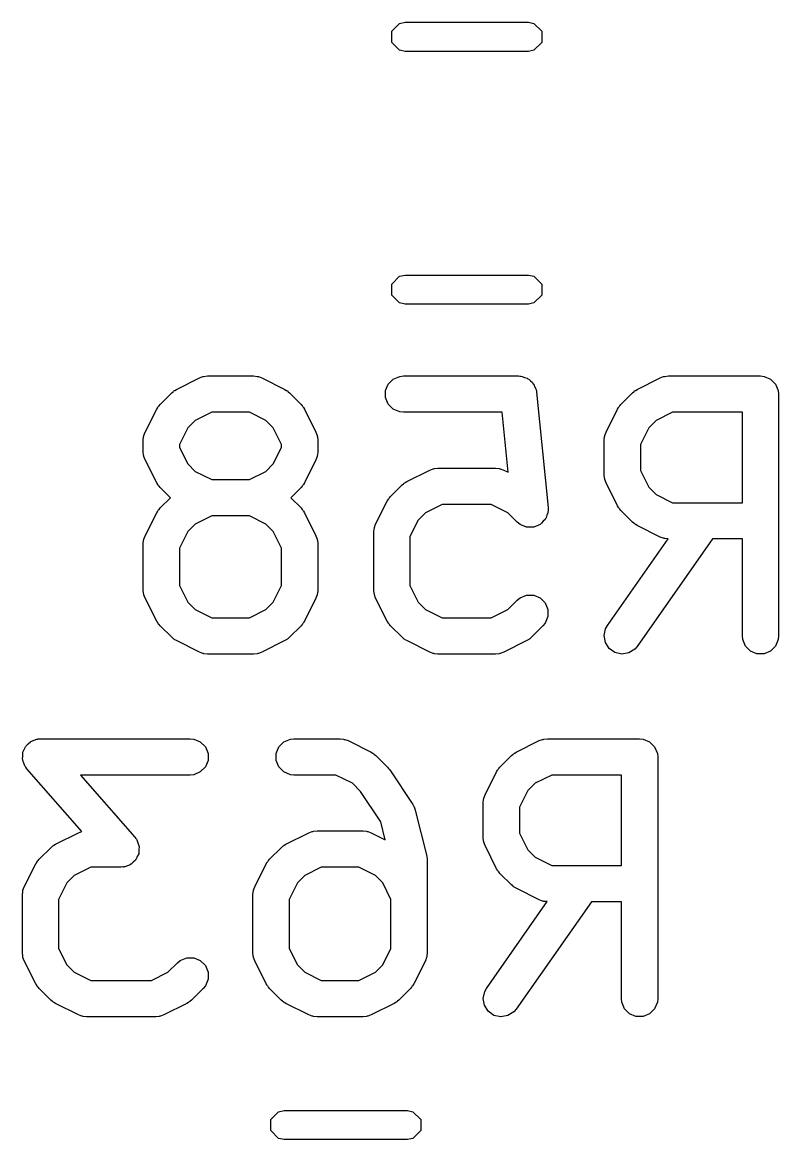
# Model space of a CAD drawing. Header units: inches. Extents: x 1.47 to 5.17, y -6.85 to -1.2.
# Drawn here: x 4.0222 to 4.1452, y -5.8479 to -5.666 of the extents above; entities that cross this region are included whole.
import ezdxf

# ---------------------------------------------------------------- set-up
doc = ezdxf.new("R2010")
doc.units = ezdxf.units.IN
doc.header["$MEASUREMENT"] = 0
doc.layers.add('B.Silkscreen', color=31, linetype='CONTINUOUS', true_color=0xe8b2a7)

msp = doc.modelspace()

# ---------------------------------------------------------------- linework, layer by layer
at = {"layer": 'B.Silkscreen', "linetype": 'CONTINUOUS'}
for p, q in [((4.08228, -5.6675), (4.08356, -5.66622)), ((4.08228, -5.66931), (4.08228, -5.6675)), ((4.08356, -5.66622), (4.08446, -5.66604)), ((4.08446, -5.66604), (4.10452, -5.66604)), ((4.10452, -5.66604), (4.10542, -5.66622)), ((4.10542, -5.66622), (4.1067, -5.6675)), ((4.1067, -5.6675), (4.1067, -5.66931)), ((4.08356, -5.67059), (4.08228, -5.66931)), ((4.1067, -5.66931), (4.10542, -5.67059)), ((4.08446, -5.67077), (4.08356, -5.67059)), ((4.10452, -5.67077), (4.08446, -5.67077)), ((4.10542, -5.67059), (4.10452, -5.67077)), ((4.08228, -5.70864), (4.08356, -5.70736)), ((4.08356, -5.70736), (4.08446, -5.70719)), ((4.08446, -5.70719), (4.10452, -5.70719)), ((4.10452, -5.70719), (4.10542, -5.70736)), ((4.10542, -5.70736), (4.1067, -5.70864)), ((4.08228, -5.71045), (4.08228, -5.70864)), ((4.1067, -5.70864), (4.1067, -5.71045)), ((4.08356, -5.71173), (4.08228, -5.71045)), ((4.1067, -5.71045), (4.10542, -5.71173)), ((4.08446, -5.71191), (4.08356, -5.71173)), ((4.10452, -5.71191), (4.08446, -5.71191)), ((4.10542, -5.71173), (4.10452, -5.71191)), ((4.04724, -5.7258), (4.05099, -5.72393)), ((4.05099, -5.72393), (4.05153, -5.72372)), ((4.05153, -5.72372), (4.05163, -5.72371)), ((4.05163, -5.72371), (4.05173, -5.72367)), ((4.05173, -5.72367), (4.05231, -5.72361)), ((4.05231, -5.72361), (4.0598, -5.72361)), ((4.0598, -5.72361), (4.06038, -5.72367)), ((4.06038, -5.72367), (4.06048, -5.72371)), ((4.06048, -5.72371), (4.06058, -5.72372)), ((4.06058, -5.72372), (4.06113, -5.72393)), ((4.06113, -5.72393), (4.06488, -5.7258)), ((4.08254, -5.72411), (4.0836, -5.72367)), ((4.0836, -5.72367), (4.08418, -5.72361)), ((4.08418, -5.72361), (4.10292, -5.72361)), ((4.10292, -5.72361), (4.10314, -5.72364)), ((4.10314, -5.72364), (4.10321, -5.72363)), ((4.10321, -5.72363), (4.10328, -5.72365)), ((4.10328, -5.72365), (4.1035, -5.72367)), ((4.1035, -5.72367), (4.1039, -5.72384)), ((4.1039, -5.72384), (4.10431, -5.72396)), ((4.10431, -5.72396), (4.10443, -5.72406)), ((4.10443, -5.72406), (4.10457, -5.72411)), ((4.12223, -5.7258), (4.12598, -5.72393)), ((4.12598, -5.72393), (4.12652, -5.72372)), ((4.12652, -5.72372), (4.12662, -5.72371)), ((4.12662, -5.72371), (4.12672, -5.72367)), ((4.12672, -5.72367), (4.1273, -5.72361)), ((4.1273, -5.72361), (4.14229, -5.72361)), ((4.14229, -5.72361), (4.14287, -5.72367)), ((4.14287, -5.72367), (4.14394, -5.72411)), ((4.04699, -5.72596), (4.04724, -5.7258)), ((4.06488, -5.7258), (4.06512, -5.72596)), ((4.08128, -5.72599), (4.08172, -5.72493)), ((4.08172, -5.72493), (4.08254, -5.72411)), ((4.10457, -5.72411), (4.10487, -5.72442)), ((4.10487, -5.72442), (4.1052, -5.72469)), ((4.1052, -5.72469), (4.10527, -5.72482)), ((4.10527, -5.72482), (4.10538, -5.72493)), ((4.10538, -5.72493), (4.10554, -5.72533)), ((4.10554, -5.72533), (4.10575, -5.72571)), ((4.10575, -5.72571), (4.10579, -5.72592)), ((4.12198, -5.72596), (4.12223, -5.7258)), ((4.14394, -5.72411), (4.14475, -5.72493)), ((4.14475, -5.72493), (4.14519, -5.72599)), ((4.04459, -5.72823), (4.04647, -5.72635)), ((4.04647, -5.72635), (4.04669, -5.72617)), ((4.04669, -5.72617), (4.04675, -5.72611)), ((4.04675, -5.72611), (4.04683, -5.72605)), ((4.04683, -5.72605), (4.04692, -5.72599)), ((4.04692, -5.72599), (4.04699, -5.72596)), ((4.06512, -5.72596), (4.0652, -5.72599)), ((4.0652, -5.72599), (4.06528, -5.72605)), ((4.06528, -5.72605), (4.06536, -5.72611)), ((4.06536, -5.72611), (4.06542, -5.72617)), ((4.06542, -5.72617), (4.06564, -5.72635)), ((4.06564, -5.72635), (4.06752, -5.72823)), ((4.08128, -5.72714), (4.08128, -5.72599)), ((4.08172, -5.72821), (4.08128, -5.72714)), ((4.10579, -5.72592), (4.10582, -5.72599)), ((4.10582, -5.72599), (4.10582, -5.72606)), ((4.10582, -5.72606), (4.10586, -5.72627)), ((4.10586, -5.72627), (4.10774, -5.74502)), ((4.11958, -5.72823), (4.12146, -5.72635)), ((4.12146, -5.72635), (4.12169, -5.72617)), ((4.12169, -5.72617), (4.12174, -5.72611)), ((4.12174, -5.72611), (4.12183, -5.72605)), ((4.12183, -5.72605), (4.12191, -5.72599)), ((4.12191, -5.72599), (4.12198, -5.72596)), ((4.14519, -5.72599), (4.14525, -5.72657)), ((4.14525, -5.72657), (4.14525, -5.76594)), ((4.04217, -5.73275), (4.04404, -5.729)), ((4.04404, -5.729), (4.0442, -5.72875)), ((4.0442, -5.72875), (4.04423, -5.72868)), ((4.04423, -5.72868), (4.04429, -5.7286)), ((4.04429, -5.7286), (4.04435, -5.72851)), ((4.04435, -5.72851), (4.04441, -5.72846)), ((4.04441, -5.72846), (4.04459, -5.72823)), ((4.053, -5.72952), (4.05031, -5.73087)), ((4.05911, -5.72952), (4.053, -5.72952)), ((4.06181, -5.73087), (4.05911, -5.72952)), ((4.06752, -5.72823), (4.0677, -5.72846)), ((4.0677, -5.72846), (4.06776, -5.72851)), ((4.06776, -5.72851), (4.06782, -5.7286)), ((4.06782, -5.7286), (4.06788, -5.72868)), ((4.06788, -5.72868), (4.06791, -5.72875)), ((4.06791, -5.72875), (4.06807, -5.729)), ((4.06807, -5.729), (4.06995, -5.73275)), ((4.08254, -5.72902), (4.08172, -5.72821)), ((4.0836, -5.72946), (4.08254, -5.72902)), ((4.08418, -5.72952), (4.0836, -5.72946)), ((4.10025, -5.72952), (4.08418, -5.72952)), ((4.10123, -5.73929), (4.10025, -5.72952)), ((4.11716, -5.73275), (4.11903, -5.729)), ((4.11903, -5.729), (4.11919, -5.72875)), ((4.11919, -5.72875), (4.11922, -5.72868)), ((4.11922, -5.72868), (4.11928, -5.7286)), ((4.11928, -5.7286), (4.11934, -5.72851)), ((4.11934, -5.72851), (4.1194, -5.72846)), ((4.1194, -5.72846), (4.11958, -5.72823)), ((4.12799, -5.72952), (4.1253, -5.73087)), ((4.13934, -5.72952), (4.12799, -5.72952)), ((4.13934, -5.74424), (4.13934, -5.72952)), ((4.05031, -5.73087), (4.04911, -5.73207)), ((4.063, -5.73207), (4.06181, -5.73087)), ((4.1253, -5.73087), (4.1241, -5.73207)), ((4.04196, -5.73329), (4.04217, -5.73275)), ((4.04911, -5.73207), (4.04776, -5.73476)), ((4.06435, -5.73476), (4.063, -5.73207)), ((4.06995, -5.73275), (4.07015, -5.73329)), ((4.11695, -5.73329), (4.11716, -5.73275)), ((4.1241, -5.73207), (4.12275, -5.73476)), ((4.04185, -5.73407), (4.04191, -5.73349)), ((4.04185, -5.73594), (4.04185, -5.73407)), ((4.04191, -5.73349), (4.04195, -5.73339)), ((4.04195, -5.73339), (4.04196, -5.73329)), ((4.04776, -5.73476), (4.04776, -5.73524)), ((4.06435, -5.73524), (4.06435, -5.73476)), ((4.07015, -5.73329), (4.07016, -5.73339)), ((4.07016, -5.73339), (4.0702, -5.73349)), ((4.0702, -5.73349), (4.07026, -5.73407)), ((4.07026, -5.73407), (4.07026, -5.73594)), ((4.11684, -5.73407), (4.1169, -5.73349)), ((4.11684, -5.73969), (4.11684, -5.73407)), ((4.1169, -5.73349), (4.11694, -5.73339)), ((4.11694, -5.73339), (4.11695, -5.73329)), ((4.12275, -5.73476), (4.12275, -5.73899)), ((4.04191, -5.73652), (4.04185, -5.73594)), ((4.04195, -5.73662), (4.04191, -5.73652)), ((4.04196, -5.73672), (4.04195, -5.73662)), ((4.04217, -5.73726), (4.04196, -5.73672)), ((4.04776, -5.73524), (4.04911, -5.73794)), ((4.063, -5.73794), (4.06435, -5.73524)), ((4.07015, -5.73672), (4.06995, -5.73726)), ((4.07016, -5.73662), (4.07015, -5.73672)), ((4.0702, -5.73652), (4.07016, -5.73662)), ((4.07026, -5.73594), (4.0702, -5.73652)), ((4.04404, -5.74101), (4.04217, -5.73726)), ((4.04911, -5.73794), (4.05031, -5.73914)), ((4.06181, -5.73914), (4.063, -5.73794)), ((4.06995, -5.73726), (4.06807, -5.74101)), ((4.08923, -5.73867), (4.0898, -5.73861)), ((4.0898, -5.73861), (4.09918, -5.73861)), ((4.09918, -5.73861), (4.09975, -5.73867)), ((4.05031, -5.73914), (4.053, -5.74049)), ((4.05911, -5.74049), (4.06181, -5.73914)), ((4.08473, -5.7408), (4.08848, -5.73892)), ((4.08848, -5.73892), (4.08902, -5.73872)), ((4.08902, -5.73872), (4.08913, -5.73871)), ((4.08913, -5.73871), (4.08923, -5.73867)), ((4.09975, -5.73867), (4.09985, -5.73871)), ((4.09985, -5.73871), (4.09995, -5.73872)), ((4.09995, -5.73872), (4.1005, -5.73892)), ((4.1005, -5.73892), (4.10123, -5.73929)), ((4.1169, -5.74027), (4.11684, -5.73969)), ((4.11694, -5.74037), (4.1169, -5.74027)), ((4.11695, -5.74047), (4.11694, -5.74037)), ((4.12275, -5.73899), (4.1241, -5.74169)), ((4.0442, -5.74126), (4.04404, -5.74101)), ((4.04423, -5.74133), (4.0442, -5.74126)), ((4.04429, -5.74141), (4.04423, -5.74133)), ((4.04435, -5.7415), (4.04429, -5.74141)), ((4.04441, -5.74155), (4.04435, -5.7415)), ((4.04459, -5.74178), (4.04441, -5.74155)), ((4.04626, -5.74344), (4.04459, -5.74178)), ((4.053, -5.74049), (4.05911, -5.74049)), ((4.06752, -5.74178), (4.06586, -5.74344)), ((4.0677, -5.74155), (4.06752, -5.74178)), ((4.06776, -5.7415), (4.0677, -5.74155)), ((4.06782, -5.74141), (4.06776, -5.7415)), ((4.06788, -5.74133), (4.06782, -5.74141)), ((4.06791, -5.74126), (4.06788, -5.74133)), ((4.06807, -5.74101), (4.06791, -5.74126)), ((4.08209, -5.74323), (4.08396, -5.74135)), ((4.08396, -5.74135), (4.08419, -5.74117)), ((4.08419, -5.74117), (4.08424, -5.74111)), ((4.08424, -5.74111), (4.08433, -5.74105)), ((4.08433, -5.74105), (4.08441, -5.74099)), ((4.08441, -5.74099), (4.08448, -5.74096)), ((4.08448, -5.74096), (4.08473, -5.7408)), ((4.11716, -5.74101), (4.11695, -5.74047)), ((4.11903, -5.74476), (4.11716, -5.74101)), ((4.1241, -5.74169), (4.1253, -5.74289)), ((4.04459, -5.7451), (4.04626, -5.74344)), ((4.06586, -5.74344), (4.06752, -5.7451)), ((4.07966, -5.74774), (4.08154, -5.74399)), ((4.08154, -5.74399), (4.08169, -5.74375)), ((4.08169, -5.74375), (4.08172, -5.74367)), ((4.08172, -5.74367), (4.08179, -5.74359)), ((4.08179, -5.74359), (4.08184, -5.7435)), ((4.08184, -5.7435), (4.0819, -5.74345)), ((4.0819, -5.74345), (4.08209, -5.74323)), ((4.1253, -5.74289), (4.12799, -5.74424)), ((4.04217, -5.74962), (4.04404, -5.74587)), ((4.04404, -5.74587), (4.0442, -5.74562)), ((4.0442, -5.74562), (4.04423, -5.74555)), ((4.04423, -5.74555), (4.04429, -5.74547)), ((4.04429, -5.74547), (4.04435, -5.74538)), ((4.04435, -5.74538), (4.04441, -5.74533)), ((4.04441, -5.74533), (4.04459, -5.7451)), ((4.06752, -5.7451), (4.0677, -5.74533)), ((4.0677, -5.74533), (4.06776, -5.74538)), ((4.06776, -5.74538), (4.06782, -5.74547)), ((4.06782, -5.74547), (4.06788, -5.74555)), ((4.06788, -5.74555), (4.06791, -5.74562)), ((4.06791, -5.74562), (4.06807, -5.74587)), ((4.06807, -5.74587), (4.06995, -5.74962)), ((4.0878, -5.74587), (4.0866, -5.74706)), ((4.0905, -5.74452), (4.0878, -5.74587)), ((4.09848, -5.74452), (4.0905, -5.74452)), ((4.10118, -5.74587), (4.09848, -5.74452)), ((4.10271, -5.7474), (4.10118, -5.74587)), ((4.1077, -5.74589), (4.10753, -5.74629)), ((4.10774, -5.7456), (4.1077, -5.74574)), ((4.1077, -5.74574), (4.1077, -5.74589)), ((4.10774, -5.74502), (4.10774, -5.7456)), ((4.11919, -5.74501), (4.11903, -5.74476)), ((4.11922, -5.74508), (4.11919, -5.74501)), ((4.11928, -5.74516), (4.11922, -5.74508)), ((4.11934, -5.74525), (4.11928, -5.74516)), ((4.1194, -5.7453), (4.11934, -5.74525)), ((4.11958, -5.74553), (4.1194, -5.7453)), ((4.12146, -5.7474), (4.11958, -5.74553)), ((4.12799, -5.74424), (4.13934, -5.74424)), ((4.053, -5.74639), (4.05031, -5.74774)), ((4.05911, -5.74639), (4.053, -5.74639)), ((4.06181, -5.74774), (4.05911, -5.74639)), ((4.0866, -5.74706), (4.08525, -5.74976)), ((4.10316, -5.74777), (4.10271, -5.7474)), ((4.10654, -5.74767), (4.10644, -5.74777)), ((4.10668, -5.74759), (4.10654, -5.74767)), ((4.10695, -5.74726), (4.10668, -5.74759)), ((4.10725, -5.74696), (4.10695, -5.74726)), ((4.10731, -5.74682), (4.10725, -5.74696)), ((4.10741, -5.7467), (4.10731, -5.74682)), ((4.10753, -5.74629), (4.10741, -5.7467)), ((4.12169, -5.74759), (4.12146, -5.7474)), ((4.12174, -5.74765), (4.12169, -5.74759)), ((4.12183, -5.7477), (4.12174, -5.74765)), ((4.12191, -5.74777), (4.12183, -5.7477)), ((4.04911, -5.74894), (4.04776, -5.75164)), ((4.05031, -5.74774), (4.04911, -5.74894)), ((4.063, -5.74894), (4.06181, -5.74774)), ((4.06435, -5.75164), (4.063, -5.74894)), ((4.07935, -5.74906), (4.07941, -5.74849)), ((4.07935, -5.75844), (4.07935, -5.74906)), ((4.07941, -5.74849), (4.07945, -5.74839)), ((4.07945, -5.74828), (4.07966, -5.74774)), ((4.07945, -5.74839), (4.07945, -5.74828)), ((4.1033, -5.74783), (4.10316, -5.74777)), ((4.10341, -5.74792), (4.1033, -5.74783)), ((4.10382, -5.74805), (4.10341, -5.74792)), ((4.10422, -5.74821), (4.10382, -5.74805)), ((4.10437, -5.74821), (4.10422, -5.74821)), ((4.10451, -5.74825), (4.10437, -5.74821)), ((4.10494, -5.74821), (4.10451, -5.74825)), ((4.10538, -5.74821), (4.10494, -5.74821)), ((4.10551, -5.74815), (4.10538, -5.74821)), ((4.10566, -5.74814), (4.10551, -5.74815)), ((4.10604, -5.74794), (4.10566, -5.74814)), ((4.10644, -5.74777), (4.10604, -5.74794)), ((4.12198, -5.7478), (4.12191, -5.74777)), ((4.12223, -5.74796), (4.12198, -5.7478)), ((4.12598, -5.74983), (4.12223, -5.74796)), ((4.04185, -5.75094), (4.04191, -5.75036)), ((4.04185, -5.75844), (4.04185, -5.75094)), ((4.04191, -5.75036), (4.04195, -5.75027)), ((4.04195, -5.75027), (4.04196, -5.75016)), ((4.04196, -5.75016), (4.04217, -5.74962)), ((4.06995, -5.74962), (4.07015, -5.75016)), ((4.07015, -5.75016), (4.07016, -5.75027)), ((4.07016, -5.75027), (4.0702, -5.75036)), ((4.0702, -5.75036), (4.07026, -5.75094)), ((4.07026, -5.75094), (4.07026, -5.75844)), ((4.08525, -5.74976), (4.08525, -5.75774)), ((4.11738, -5.76424), (4.12725, -5.75014)), ((4.13446, -5.75014), (4.12222, -5.76763)), ((4.12652, -5.75004), (4.12598, -5.74983)), ((4.12662, -5.75005), (4.12652, -5.75004)), ((4.12672, -5.75009), (4.12662, -5.75005)), ((4.12725, -5.75014), (4.12672, -5.75009)), ((4.13934, -5.75014), (4.13446, -5.75014)), ((4.13934, -5.76594), (4.13934, -5.75014)), ((4.04776, -5.75164), (4.04776, -5.75774)), ((4.06435, -5.75774), (4.06435, -5.75164)), ((4.04191, -5.75901), (4.04185, -5.75844)), ((4.04776, -5.75774), (4.04911, -5.76044)), ((4.063, -5.76044), (4.06435, -5.75774)), ((4.07026, -5.75844), (4.0702, -5.75901)), ((4.07941, -5.75901), (4.07935, -5.75844)), ((4.08525, -5.75774), (4.0866, -5.76044)), ((4.04195, -5.75911), (4.04191, -5.75901)), ((4.04196, -5.75922), (4.04195, -5.75911)), ((4.04217, -5.75976), (4.04196, -5.75922)), ((4.04404, -5.76351), (4.04217, -5.75976)), ((4.04911, -5.76044), (4.05031, -5.76164)), ((4.06181, -5.76164), (4.063, -5.76044)), ((4.06995, -5.75976), (4.06807, -5.76351)), ((4.07015, -5.75922), (4.06995, -5.75976)), ((4.07016, -5.75911), (4.07015, -5.75922)), ((4.0702, -5.75901), (4.07016, -5.75911)), ((4.07945, -5.75911), (4.07941, -5.75901)), ((4.07945, -5.75922), (4.07945, -5.75911)), ((4.07966, -5.75976), (4.07945, -5.75922)), ((4.08154, -5.76351), (4.07966, -5.75976)), ((4.0866, -5.76044), (4.0878, -5.76164)), ((4.10118, -5.76164), (4.10271, -5.7601)), ((4.10271, -5.7601), (4.10316, -5.75973)), ((4.10316, -5.75973), (4.10422, -5.75929)), ((4.10422, -5.75929), (4.10538, -5.75929)), ((4.10538, -5.75929), (4.10644, -5.75973)), ((4.10644, -5.75973), (4.10725, -5.76055)), ((4.05031, -5.76164), (4.053, -5.76298)), ((4.05911, -5.76298), (4.06181, -5.76164)), ((4.0878, -5.76164), (4.0905, -5.76298)), ((4.09848, -5.76298), (4.10118, -5.76164)), ((4.10725, -5.76055), (4.1077, -5.76161)), ((4.1077, -5.76161), (4.1077, -5.76276)), ((4.0442, -5.76376), (4.04404, -5.76351)), ((4.04423, -5.76383), (4.0442, -5.76376)), ((4.04429, -5.76391), (4.04423, -5.76383)), ((4.04435, -5.764), (4.04429, -5.76391)), ((4.04441, -5.76405), (4.04435, -5.764)), ((4.04459, -5.76428), (4.04441, -5.76405)), ((4.053, -5.76298), (4.05911, -5.76298)), ((4.0677, -5.76405), (4.06752, -5.76428)), ((4.06776, -5.764), (4.0677, -5.76405)), ((4.06782, -5.76391), (4.06776, -5.764)), ((4.06788, -5.76383), (4.06782, -5.76391)), ((4.06791, -5.76376), (4.06788, -5.76383)), ((4.06807, -5.76351), (4.06791, -5.76376)), ((4.08169, -5.76376), (4.08154, -5.76351)), ((4.08172, -5.76383), (4.08169, -5.76376)), ((4.08179, -5.76391), (4.08172, -5.76383)), ((4.08184, -5.764), (4.08179, -5.76391)), ((4.0819, -5.76405), (4.08184, -5.764)), ((4.08209, -5.76428), (4.0819, -5.76405)), ((4.0905, -5.76298), (4.09848, -5.76298)), ((4.10725, -5.76383), (4.10689, -5.76428)), ((4.1077, -5.76276), (4.10725, -5.76383)), ((4.04647, -5.76615), (4.04459, -5.76428)), ((4.06752, -5.76428), (4.06564, -5.76615)), ((4.08396, -5.76615), (4.08209, -5.76428)), ((4.10689, -5.76428), (4.10501, -5.76615)), ((4.11685, -5.76587), (4.11709, -5.76475)), ((4.11705, -5.76701), (4.11685, -5.76587)), ((4.11709, -5.76475), (4.11738, -5.76424)), ((4.04669, -5.76634), (4.04647, -5.76615)), ((4.04675, -5.7664), (4.04669, -5.76634)), ((4.04683, -5.76645), (4.04675, -5.7664)), ((4.04692, -5.76652), (4.04683, -5.76645)), ((4.04699, -5.76655), (4.04692, -5.76652)), ((4.04724, -5.7667), (4.04699, -5.76655)), ((4.05099, -5.76858), (4.04724, -5.7667)), ((4.06488, -5.7667), (4.06113, -5.76858)), ((4.06512, -5.76655), (4.06488, -5.7667)), ((4.0652, -5.76652), (4.06512, -5.76655)), ((4.06528, -5.76645), (4.0652, -5.76652)), ((4.06536, -5.7664), (4.06528, -5.76645)), ((4.06542, -5.76634), (4.06536, -5.7664)), ((4.06564, -5.76615), (4.06542, -5.76634)), ((4.08419, -5.76634), (4.08396, -5.76615)), ((4.08424, -5.7664), (4.08419, -5.76634)), ((4.08433, -5.76645), (4.08424, -5.7664)), ((4.08441, -5.76652), (4.08433, -5.76645)), ((4.08448, -5.76655), (4.08441, -5.76652)), ((4.08473, -5.7667), (4.08448, -5.76655)), ((4.08848, -5.76858), (4.08473, -5.7667)), ((4.10425, -5.7667), (4.1005, -5.76858)), ((4.10449, -5.76655), (4.10425, -5.7667)), ((4.10457, -5.76652), (4.10449, -5.76655)), ((4.10465, -5.76645), (4.10457, -5.76652)), ((4.10473, -5.7664), (4.10465, -5.76645)), ((4.10479, -5.76634), (4.10473, -5.7664)), ((4.10501, -5.76615), (4.10479, -5.76634)), ((4.11766, -5.76798), (4.11705, -5.76701)), ((4.12222, -5.76763), (4.12184, -5.76807)), ((4.1394, -5.76651), (4.13934, -5.76594)), ((4.13984, -5.76758), (4.1394, -5.76651)), ((4.14065, -5.76839), (4.13984, -5.76758)), ((4.14475, -5.76758), (4.14394, -5.76839)), ((4.14519, -5.76651), (4.14475, -5.76758)), ((4.14525, -5.76594), (4.14519, -5.76651)), ((4.05153, -5.76879), (4.05099, -5.76858)), ((4.05163, -5.76879), (4.05153, -5.76879)), ((4.05173, -5.76883), (4.05163, -5.76879)), ((4.05231, -5.76889), (4.05173, -5.76883)), ((4.0598, -5.76889), (4.05231, -5.76889)), ((4.06038, -5.76883), (4.0598, -5.76889)), ((4.06048, -5.76879), (4.06038, -5.76883)), ((4.06058, -5.76879), (4.06048, -5.76879)), ((4.06113, -5.76858), (4.06058, -5.76879)), ((4.08902, -5.76879), (4.08848, -5.76858)), ((4.08913, -5.76879), (4.08902, -5.76879)), ((4.08923, -5.76883), (4.08913, -5.76879)), ((4.0898, -5.76889), (4.08923, -5.76883)), ((4.09918, -5.76889), (4.0898, -5.76889)), ((4.09975, -5.76883), (4.09918, -5.76889)), ((4.09985, -5.76879), (4.09975, -5.76883)), ((4.09995, -5.76879), (4.09985, -5.76879)), ((4.1005, -5.76858), (4.09995, -5.76879)), ((4.11861, -5.76864), (4.11766, -5.76798)), ((4.11973, -5.76889), (4.11861, -5.76864)), ((4.12087, -5.76869), (4.11973, -5.76889)), ((4.12184, -5.76807), (4.12087, -5.76869)), ((4.14172, -5.76883), (4.14065, -5.76839)), ((4.14287, -5.76883), (4.14172, -5.76883)), ((4.14394, -5.76839), (4.14287, -5.76883)), ((4.02248, -5.78443), (4.02267, -5.78398)), ((4.02267, -5.78398), (4.02274, -5.78391)), ((4.02274, -5.78391), (4.02278, -5.78382)), ((4.02278, -5.78382), (4.02314, -5.78351)), ((4.02314, -5.78351), (4.02348, -5.78317)), ((4.02348, -5.78317), (4.02357, -5.78313)), ((4.02357, -5.78313), (4.02365, -5.78306)), ((4.02365, -5.78306), (4.0241, -5.78291)), ((4.0241, -5.78291), (4.02455, -5.78273)), ((4.02455, -5.78273), (4.02469, -5.78271)), ((4.02469, -5.78271), (4.02474, -5.78269)), ((4.02474, -5.78269), (4.02482, -5.7827)), ((4.02482, -5.7827), (4.02512, -5.78267)), ((4.02512, -5.78267), (4.04949, -5.78267)), ((4.04949, -5.78267), (4.05007, -5.78273)), ((4.05007, -5.78273), (4.05113, -5.78317)), ((4.05113, -5.78317), (4.05195, -5.78398)), ((4.05195, -5.78398), (4.05239, -5.78505)), ((4.06347, -5.78505), (4.06391, -5.78398)), ((4.06391, -5.78398), (4.06473, -5.78317)), ((4.06473, -5.78317), (4.06579, -5.78273)), ((4.06579, -5.78273), (4.06637, -5.78267)), ((4.06637, -5.78267), (4.07387, -5.78267)), ((4.07387, -5.78267), (4.07444, -5.78273)), ((4.07444, -5.78273), (4.07454, -5.78277)), ((4.07454, -5.78277), (4.07465, -5.78277)), ((4.07465, -5.78277), (4.07519, -5.78298)), ((4.07519, -5.78298), (4.07894, -5.78486)), ((4.10254, -5.78486), (4.10629, -5.78298)), ((4.10629, -5.78298), (4.10683, -5.78277)), ((4.10683, -5.78277), (4.10694, -5.78277)), ((4.10694, -5.78277), (4.10704, -5.78273)), ((4.10704, -5.78273), (4.10761, -5.78267)), ((4.10761, -5.78267), (4.12261, -5.78267)), ((4.12261, -5.78267), (4.12319, -5.78273)), ((4.12319, -5.78273), (4.12425, -5.78317)), ((4.12425, -5.78317), (4.12506, -5.78398)), ((4.12506, -5.78398), (4.12551, -5.78505)), ((4.02219, -5.786), (4.02223, -5.78553)), ((4.02223, -5.78505), (4.02226, -5.78495)), ((4.02223, -5.78553), (4.02223, -5.78505)), ((4.02226, -5.78495), (4.02227, -5.78486)), ((4.02227, -5.78486), (4.02248, -5.78443)), ((4.05239, -5.78505), (4.05239, -5.7862)), ((4.06347, -5.7862), (4.06347, -5.78505)), ((4.07894, -5.78486), (4.07918, -5.78501)), ((4.07918, -5.78501), (4.07926, -5.78504)), ((4.07926, -5.78504), (4.07934, -5.78511)), ((4.07934, -5.78511), (4.07943, -5.78516)), ((4.07943, -5.78516), (4.07948, -5.78522)), ((4.07948, -5.78522), (4.0797, -5.78541)), ((4.0797, -5.78541), (4.08158, -5.78728)), ((4.0999, -5.78728), (4.10177, -5.78541)), ((4.10177, -5.78541), (4.102, -5.78522)), ((4.102, -5.78522), (4.10205, -5.78516)), ((4.10205, -5.78516), (4.10214, -5.78511)), ((4.10214, -5.78511), (4.10222, -5.78504)), ((4.10222, -5.78504), (4.10229, -5.78501)), ((4.10229, -5.78501), (4.10254, -5.78486)), ((4.12551, -5.78505), (4.12556, -5.78562)), ((4.12556, -5.78562), (4.12556, -5.82499)), ((4.02223, -5.7861), (4.02219, -5.786)), ((4.02223, -5.7862), (4.02223, -5.7861)), ((4.02241, -5.78664), (4.02223, -5.7862)), ((4.02256, -5.7871), (4.02241, -5.78664)), ((4.02265, -5.78721), (4.02256, -5.7871)), ((4.02267, -5.78726), (4.02265, -5.78721)), ((4.02272, -5.78732), (4.02267, -5.78726)), ((4.0229, -5.78757), (4.02272, -5.78732)), ((4.03183, -5.79778), (4.0229, -5.78757)), ((4.05195, -5.78726), (4.05113, -5.78808)), ((4.05239, -5.7862), (4.05195, -5.78726)), ((4.06391, -5.78726), (4.06347, -5.7862)), ((4.06473, -5.78808), (4.06391, -5.78726)), ((4.08158, -5.78728), (4.08158, -5.78729)), ((4.08158, -5.78729), (4.08158, -5.78729)), ((4.08158, -5.78729), (4.08177, -5.78752)), ((4.08177, -5.78752), (4.08195, -5.78773)), ((4.08195, -5.78773), (4.08195, -5.78773)), ((4.0995, -5.7878), (4.09953, -5.78773)), ((4.09953, -5.78773), (4.0996, -5.78765)), ((4.0996, -5.78765), (4.09965, -5.78756)), ((4.09965, -5.78756), (4.09971, -5.78751)), ((4.09971, -5.78751), (4.0999, -5.78728)), ((4.04949, -5.78858), (4.03163, -5.78858)), ((4.03163, -5.78858), (4.04047, -5.79868)), ((4.05007, -5.78852), (4.04949, -5.78858)), ((4.05113, -5.78808), (4.05007, -5.78852)), ((4.06579, -5.78852), (4.06473, -5.78808)), ((4.06637, -5.78858), (4.06579, -5.78852)), ((4.07317, -5.78858), (4.06637, -5.78858)), ((4.07587, -5.78992), (4.07317, -5.78858)), ((4.08195, -5.78773), (4.08195, -5.78773)), ((4.08195, -5.78773), (4.0857, -5.79336)), ((4.09747, -5.7918), (4.09935, -5.78805)), ((4.09935, -5.78805), (4.0995, -5.7878)), ((4.10831, -5.78858), (4.10561, -5.78992)), ((4.11966, -5.78858), (4.10831, -5.78858)), ((4.11966, -5.80329), (4.11966, -5.78858)), ((4.0772, -5.79125), (4.07587, -5.78992)), ((4.0805, -5.79621), (4.0772, -5.79125)), ((4.10441, -5.79112), (4.10307, -5.79382)), ((4.10561, -5.78992), (4.10441, -5.79112)), ((4.09716, -5.79312), (4.09722, -5.79255)), ((4.09716, -5.79875), (4.09716, -5.79312)), ((4.09722, -5.79255), (4.09726, -5.79245)), ((4.09726, -5.79234), (4.09747, -5.7918)), ((4.09726, -5.79245), (4.09726, -5.79234)), ((4.0857, -5.79336), (4.08587, -5.79368)), ((4.08587, -5.79368), (4.08591, -5.79374)), ((4.08591, -5.79374), (4.08593, -5.7938)), ((4.08593, -5.7938), (4.08597, -5.79387)), ((4.08597, -5.79387), (4.08598, -5.79394)), ((4.08598, -5.79394), (4.0861, -5.79428)), ((4.0861, -5.79428), (4.08798, -5.80178)), ((4.10307, -5.79382), (4.10307, -5.79805)), ((4.08123, -5.79913), (4.0805, -5.79621)), ((4.02755, -5.79985), (4.0313, -5.79798)), ((4.0313, -5.79798), (4.03183, -5.79778)), ((4.06505, -5.79985), (4.0688, -5.79798)), ((4.0688, -5.79798), (4.06934, -5.79777)), ((4.06934, -5.79777), (4.06944, -5.79777)), ((4.06944, -5.79777), (4.06954, -5.79772)), ((4.06954, -5.79772), (4.07012, -5.79767)), ((4.07012, -5.79767), (4.07762, -5.79767)), ((4.07762, -5.79767), (4.07819, -5.79772)), ((4.07819, -5.79772), (4.07829, -5.79777)), ((4.07829, -5.79777), (4.0784, -5.79777)), ((4.0784, -5.79777), (4.07894, -5.79798)), ((4.07894, -5.79798), (4.08123, -5.79913)), ((4.10307, -5.79805), (4.10441, -5.80075)), ((4.02491, -5.80228), (4.02678, -5.80041)), ((4.02678, -5.80041), (4.02701, -5.80022)), ((4.02701, -5.80022), (4.02706, -5.80016)), ((4.02706, -5.80016), (4.02715, -5.80011)), ((4.02715, -5.80011), (4.02723, -5.80004)), ((4.02723, -5.80004), (4.0273, -5.80001)), ((4.0273, -5.80001), (4.02755, -5.79985)), ((4.04047, -5.79868), (4.04065, -5.79893)), ((4.04065, -5.79893), (4.0407, -5.79898)), ((4.0407, -5.79898), (4.04072, -5.79903)), ((4.04072, -5.79903), (4.0408, -5.79915)), ((4.0408, -5.79915), (4.04096, -5.7996)), ((4.04096, -5.7996), (4.04114, -5.80004)), ((4.04114, -5.80004), (4.04114, -5.80014)), ((4.04114, -5.80014), (4.04117, -5.80024)), ((4.04117, -5.80024), (4.04114, -5.80072)), ((4.0624, -5.80228), (4.06428, -5.80041)), ((4.06428, -5.80041), (4.06451, -5.80022)), ((4.06451, -5.80022), (4.06456, -5.80016)), ((4.06456, -5.80016), (4.06465, -5.80011)), ((4.06465, -5.80011), (4.06473, -5.80004)), ((4.06473, -5.80004), (4.0648, -5.80001)), ((4.0648, -5.80001), (4.06505, -5.79985)), ((4.09722, -5.79932), (4.09716, -5.79875)), ((4.09726, -5.79942), (4.09722, -5.79932)), ((4.09726, -5.79953), (4.09726, -5.79942)), ((4.09747, -5.80007), (4.09726, -5.79953)), ((4.09935, -5.80382), (4.09747, -5.80007)), ((4.02472, -5.80251), (4.02491, -5.80228)), ((4.0407, -5.80226), (4.04063, -5.80233)), ((4.04088, -5.80182), (4.0407, -5.80226)), ((4.0411, -5.80139), (4.04088, -5.80182)), ((4.04114, -5.8012), (4.0411, -5.80129)), ((4.0411, -5.80129), (4.0411, -5.80139)), ((4.04114, -5.80072), (4.04114, -5.8012)), ((4.06222, -5.80251), (4.0624, -5.80228)), ((4.08798, -5.80178), (4.08799, -5.80188)), ((4.08799, -5.80188), (4.08801, -5.80192)), ((4.08801, -5.80192), (4.08803, -5.80214)), ((4.08803, -5.80214), (4.08806, -5.80235)), ((4.10441, -5.80075), (4.10561, -5.80194)), ((4.10561, -5.80194), (4.10831, -5.80329)), ((4.02248, -5.8068), (4.02436, -5.80305)), ((4.02436, -5.80305), (4.02451, -5.8028)), ((4.02451, -5.8028), (4.02454, -5.80273)), ((4.02454, -5.80273), (4.02461, -5.80265)), ((4.02461, -5.80265), (4.02466, -5.80256)), ((4.02466, -5.80256), (4.02472, -5.80251)), ((4.03332, -5.80357), (4.03062, -5.80492)), ((4.03825, -5.80357), (4.03332, -5.80357)), ((4.03855, -5.80354), (4.03825, -5.80357)), ((4.03863, -5.80355), (4.03855, -5.80354)), ((4.03868, -5.80353), (4.03863, -5.80355)), ((4.03882, -5.80352), (4.03868, -5.80353)), ((4.03926, -5.80333), (4.03882, -5.80352)), ((4.03972, -5.80318), (4.03926, -5.80333)), ((4.03979, -5.80311), (4.03972, -5.80318)), ((4.03989, -5.80308), (4.03979, -5.80311)), ((4.04022, -5.80274), (4.03989, -5.80308)), ((4.04059, -5.80242), (4.04022, -5.80274)), ((4.04063, -5.80233), (4.04059, -5.80242)), ((4.05998, -5.8068), (4.06185, -5.80305)), ((4.06185, -5.80305), (4.06201, -5.8028)), ((4.06201, -5.8028), (4.06204, -5.80273)), ((4.06204, -5.80273), (4.0621, -5.80265)), ((4.0621, -5.80265), (4.06216, -5.80256)), ((4.06216, -5.80256), (4.06222, -5.80251)), ((4.07081, -5.80357), (4.06812, -5.80492)), ((4.07692, -5.80357), (4.07081, -5.80357)), ((4.07962, -5.80492), (4.07692, -5.80357)), ((4.08806, -5.80235), (4.08806, -5.8024)), ((4.08806, -5.8024), (4.08807, -5.8025)), ((4.08807, -5.8025), (4.08807, -5.81749)), ((4.0995, -5.80406), (4.09935, -5.80382)), ((4.09953, -5.80414), (4.0995, -5.80406)), ((4.10831, -5.80329), (4.11966, -5.80329)), ((4.03062, -5.80492), (4.02942, -5.80612)), ((4.06812, -5.80492), (4.06692, -5.80612)), ((4.08081, -5.80612), (4.07962, -5.80492)), ((4.0996, -5.80422), (4.09953, -5.80414)), ((4.09965, -5.80431), (4.0996, -5.80422)), ((4.09971, -5.80436), (4.09965, -5.80431)), ((4.0999, -5.80458), (4.09971, -5.80436)), ((4.10177, -5.80646), (4.0999, -5.80458)), ((4.02217, -5.80812), (4.02223, -5.80754)), ((4.02223, -5.80754), (4.02227, -5.80745)), ((4.02227, -5.80734), (4.02248, -5.8068)), ((4.02227, -5.80745), (4.02227, -5.80734)), ((4.02942, -5.80612), (4.02807, -5.80882)), ((4.05966, -5.80812), (4.05972, -5.80754)), ((4.05972, -5.80754), (4.05976, -5.80745)), ((4.05976, -5.80745), (4.05977, -5.80734)), ((4.05977, -5.80734), (4.05998, -5.8068)), ((4.06692, -5.80612), (4.06557, -5.80882)), ((4.08216, -5.80882), (4.08081, -5.80612)), ((4.102, -5.80664), (4.10177, -5.80646)), ((4.10205, -5.8067), (4.102, -5.80664)), ((4.10214, -5.80676), (4.10205, -5.8067)), ((4.10222, -5.80683), (4.10214, -5.80676)), ((4.10229, -5.80686), (4.10222, -5.80683)), ((4.10254, -5.80701), (4.10229, -5.80686)), ((4.10629, -5.80889), (4.10254, -5.80701)), ((4.02217, -5.81749), (4.02217, -5.80812)), ((4.02807, -5.80882), (4.02807, -5.8168)), ((4.05966, -5.81749), (4.05966, -5.80812)), ((4.06557, -5.80882), (4.06557, -5.8168)), ((4.08216, -5.8168), (4.08216, -5.80882)), ((4.09769, -5.8233), (4.10757, -5.80919)), ((4.11477, -5.8092), (4.10253, -5.82669)), ((4.10683, -5.80909), (4.10629, -5.80889)), ((4.10694, -5.8091), (4.10683, -5.80909)), ((4.10704, -5.80914), (4.10694, -5.8091)), ((4.10757, -5.80919), (4.10704, -5.80914)), ((4.11966, -5.8092), (4.11477, -5.8092)), ((4.11966, -5.82499), (4.11966, -5.8092)), ((4.02807, -5.8168), (4.02942, -5.81949)), ((4.06557, -5.8168), (4.06692, -5.81949)), ((4.08081, -5.81949), (4.08216, -5.8168)), ((4.02223, -5.81807), (4.02217, -5.81749)), ((4.02227, -5.81817), (4.02223, -5.81807)), ((4.02227, -5.81827), (4.02227, -5.81817)), ((4.02248, -5.81881), (4.02227, -5.81827)), ((4.04785, -5.81879), (4.04892, -5.81835)), ((4.04892, -5.81835), (4.05007, -5.81835)), ((4.05007, -5.81835), (4.05113, -5.81879)), ((4.05972, -5.81807), (4.05966, -5.81749)), ((4.05976, -5.81817), (4.05972, -5.81807)), ((4.05977, -5.81827), (4.05976, -5.81817)), ((4.05998, -5.81881), (4.05977, -5.81827)), ((4.08796, -5.81827), (4.08776, -5.81881)), ((4.08797, -5.81817), (4.08796, -5.81827)), ((4.08801, -5.81807), (4.08797, -5.81817)), ((4.08807, -5.81749), (4.08801, -5.81807)), ((4.02436, -5.82256), (4.02248, -5.81881)), ((4.02942, -5.81949), (4.03062, -5.82069)), ((4.04587, -5.82069), (4.04741, -5.81916)), ((4.04741, -5.81916), (4.04785, -5.81879)), ((4.05113, -5.81879), (4.05195, -5.8196)), ((4.05195, -5.8196), (4.05239, -5.82067)), ((4.06185, -5.82256), (4.05998, -5.81881)), ((4.06692, -5.81949), (4.06812, -5.82069)), ((4.07962, -5.82069), (4.08081, -5.81949)), ((4.08776, -5.81881), (4.08588, -5.82256)), ((4.03062, -5.82069), (4.03332, -5.82204)), ((4.03332, -5.82204), (4.04317, -5.82204)), ((4.04317, -5.82204), (4.04587, -5.82069)), ((4.05239, -5.82182), (4.05195, -5.82288)), ((4.05239, -5.82067), (4.05239, -5.82182)), ((4.06812, -5.82069), (4.07081, -5.82204)), ((4.07081, -5.82204), (4.07692, -5.82204)), ((4.07692, -5.82204), (4.07962, -5.82069)), ((4.02451, -5.82281), (4.02436, -5.82256)), ((4.02454, -5.82288), (4.02451, -5.82281)), ((4.02461, -5.82296), (4.02454, -5.82288)), ((4.02466, -5.82305), (4.02461, -5.82296)), ((4.02472, -5.8231), (4.02466, -5.82305)), ((4.02491, -5.82333), (4.02472, -5.8231)), ((4.02678, -5.82521), (4.02491, -5.82333)), ((4.05158, -5.82333), (4.04971, -5.82521)), ((4.05195, -5.82288), (4.05158, -5.82333)), ((4.06201, -5.82281), (4.06185, -5.82256)), ((4.06204, -5.82288), (4.06201, -5.82281)), ((4.0621, -5.82296), (4.06204, -5.82288)), ((4.06216, -5.82305), (4.0621, -5.82296)), ((4.06222, -5.8231), (4.06216, -5.82305)), ((4.0624, -5.82333), (4.06222, -5.8231)), ((4.06428, -5.82521), (4.0624, -5.82333)), ((4.08533, -5.82333), (4.08345, -5.82521)), ((4.08551, -5.8231), (4.08533, -5.82333)), ((4.08557, -5.82305), (4.08551, -5.8231)), ((4.08563, -5.82296), (4.08557, -5.82305)), ((4.08569, -5.82288), (4.08563, -5.82296)), ((4.08572, -5.82281), (4.08569, -5.82288)), ((4.08588, -5.82256), (4.08572, -5.82281)), ((4.09716, -5.82493), (4.09741, -5.8238)), ((4.09741, -5.8238), (4.09769, -5.8233)), ((4.02701, -5.82539), (4.02678, -5.82521)), ((4.02706, -5.82545), (4.02701, -5.82539)), ((4.02715, -5.82551), (4.02706, -5.82545)), ((4.02723, -5.82557), (4.02715, -5.82551)), ((4.0273, -5.8256), (4.02723, -5.82557)), ((4.02755, -5.82576), (4.0273, -5.8256)), ((4.0313, -5.82763), (4.02755, -5.82576)), ((4.04894, -5.82576), (4.04519, -5.82763)), ((4.04919, -5.8256), (4.04894, -5.82576)), ((4.04926, -5.82557), (4.04919, -5.8256)), ((4.04934, -5.82551), (4.04926, -5.82557)), ((4.04943, -5.82545), (4.04934, -5.82551)), ((4.04948, -5.82539), (4.04943, -5.82545)), ((4.04971, -5.82521), (4.04948, -5.82539)), ((4.06451, -5.82539), (4.06428, -5.82521)), ((4.06456, -5.82545), (4.06451, -5.82539)), ((4.06465, -5.82551), (4.06456, -5.82545)), ((4.06473, -5.82557), (4.06465, -5.82551)), ((4.0648, -5.8256), (4.06473, -5.82557)), ((4.06505, -5.82576), (4.0648, -5.8256)), ((4.0688, -5.82763), (4.06505, -5.82576)), ((4.08269, -5.82576), (4.07894, -5.82763)), ((4.08293, -5.8256), (4.08269, -5.82576)), ((4.08301, -5.82557), (4.08293, -5.8256)), ((4.08309, -5.82551), (4.08301, -5.82557)), ((4.08318, -5.82545), (4.08309, -5.82551)), ((4.08323, -5.82539), (4.08318, -5.82545)), ((4.08345, -5.82521), (4.08323, -5.82539)), ((4.09736, -5.82606), (4.09716, -5.82493)), ((4.11971, -5.82557), (4.11966, -5.82499)), ((4.12015, -5.82663), (4.11971, -5.82557)), ((4.12551, -5.82557), (4.12506, -5.82663)), ((4.12556, -5.82499), (4.12551, -5.82557)), ((4.03184, -5.82784), (4.0313, -5.82763)), ((4.04519, -5.82763), (4.04465, -5.82784)), ((4.06934, -5.82784), (4.0688, -5.82763)), ((4.07894, -5.82763), (4.0784, -5.82784)), ((4.09798, -5.82704), (4.09736, -5.82606)), ((4.09892, -5.8277), (4.09798, -5.82704)), ((4.10005, -5.82794), (4.09892, -5.8277)), ((4.10118, -5.82774), (4.10005, -5.82794)), ((4.10215, -5.82713), (4.10118, -5.82774)), ((4.10253, -5.82669), (4.10215, -5.82713)), ((4.12097, -5.82745), (4.12015, -5.82663)), ((4.12203, -5.82789), (4.12097, -5.82745)), ((4.12425, -5.82745), (4.12319, -5.82789)), ((4.12506, -5.82663), (4.12425, -5.82745)), ((4.03195, -5.82785), (4.03184, -5.82784)), ((4.03204, -5.82789), (4.03195, -5.82785)), ((4.03262, -5.82795), (4.03204, -5.82789)), ((4.04387, -5.82795), (4.03262, -5.82795)), ((4.04445, -5.82789), (4.04387, -5.82795)), ((4.04454, -5.82785), (4.04445, -5.82789)), ((4.04465, -5.82784), (4.04454, -5.82785)), ((4.06944, -5.82785), (4.06934, -5.82784)), ((4.06954, -5.82789), (4.06944, -5.82785)), ((4.07012, -5.82795), (4.06954, -5.82789)), ((4.07762, -5.82795), (4.07012, -5.82795)), ((4.07819, -5.82789), (4.07762, -5.82795)), ((4.07829, -5.82785), (4.07819, -5.82789)), ((4.0784, -5.82784), (4.07829, -5.82785)), ((4.12319, -5.82789), (4.12203, -5.82789)), ((4.06259, -5.84467), (4.06387, -5.84339)), ((4.06387, -5.84339), (4.06477, -5.84321)), ((4.06477, -5.84321), (4.08483, -5.84321)), ((4.08483, -5.84321), (4.08574, -5.84339)), ((4.08574, -5.84339), (4.08701, -5.84467)), ((4.06259, -5.84647), (4.06259, -5.84467)), ((4.08701, -5.84467), (4.08701, -5.84647)), ((4.06387, -5.84775), (4.06259, -5.84647)), ((4.06477, -5.84793), (4.06387, -5.84775)), ((4.08574, -5.84775), (4.08483, -5.84793)), ((4.08701, -5.84647), (4.08574, -5.84775)), ((4.08483, -5.84793), (4.06477, -5.84793))]:
    msp.add_line(p, q, dxfattribs=at)

doc.saveas('drawing.dxf')
